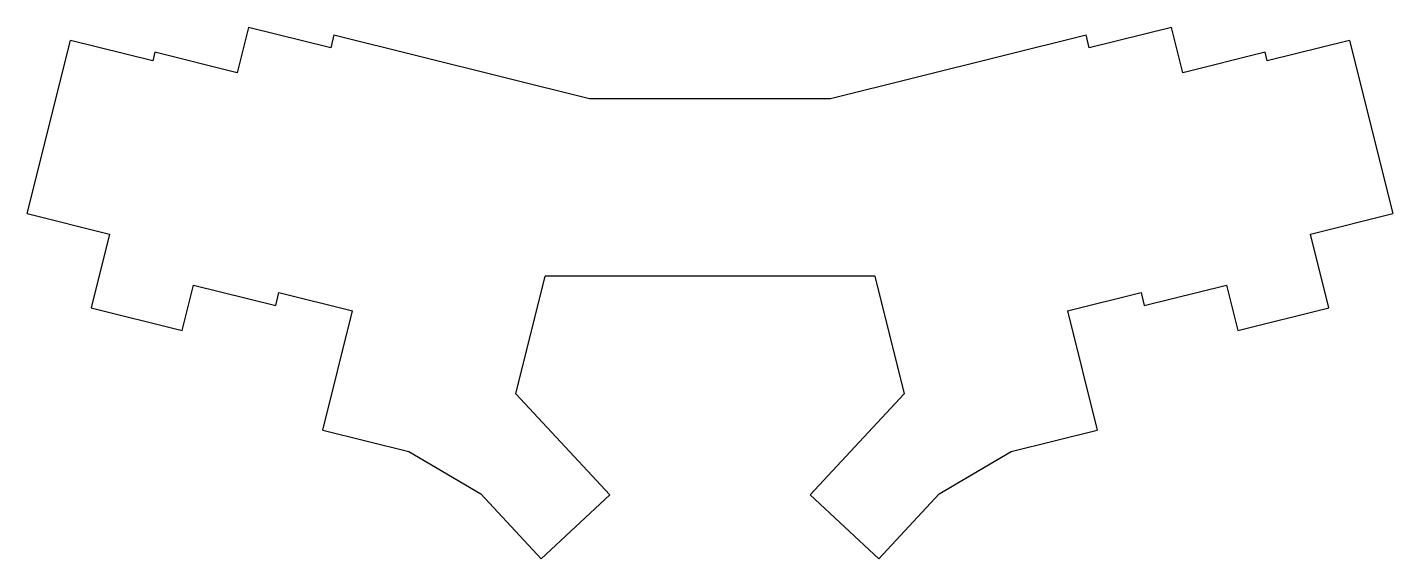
# Model space of a CAD drawing. Header units: millimetres. Extents: x 57 to 363, y -217 to -98.
import ezdxf

# ---------------------------------------------------------------- set-up
doc = ezdxf.new("R2010")
doc.units = ezdxf.units.MM

msp = doc.modelspace()

# ---------------------------------------------------------------- linework, layer by layer
for p, q in [((107.02, -97.8), (104.48, -107.98)), ((125.46, -102.39), (107.02, -97.8)), ((313.9, -97.8), (295.46, -102.39)), ((316.44, -107.98), (313.9, -97.8)), ((57.45, -139.54), (67.12, -100.73)), ((85.56, -105.33), (67.12, -100.73)), ((126.18, -99.48), (125.46, -102.39)), ((126.18, -99.48), (183.43, -113.75)), ((237.49, -113.75), (294.74, -99.48)), ((295.46, -102.39), (294.74, -99.48)), ((353.79, -100.73), (335.36, -105.33)), ((353.79, -100.73), (363.47, -139.54)), ((86.04, -103.39), (85.56, -105.33)), ((104.48, -107.98), (86.04, -103.39)), ((334.87, -103.39), (316.44, -107.98)), ((335.36, -105.33), (334.87, -103.39)), ((183.43, -113.75), (237.49, -113.75)), ((57.45, -139.54), (75.88, -144.14)), ((345.03, -144.14), (363.47, -139.54)), ((75.88, -144.14), (71.77, -160.63)), ((349.15, -160.63), (345.03, -144.14)), ((92.15, -165.71), (94.69, -155.53)), ((94.69, -155.53), (113.12, -160.12)), ((166.93, -179.93), (173.51, -153.54)), ((247.41, -153.54), (173.51, -153.54)), ((247.41, -153.54), (253.99, -179.93)), ((307.79, -160.12), (326.23, -155.53)), ((326.23, -155.53), (328.77, -165.71)), ((113.12, -160.12), (113.85, -157.21)), ((113.85, -157.21), (130.34, -161.33)), ((290.57, -161.33), (307.07, -157.21)), ((307.07, -157.21), (307.79, -160.12)), ((71.77, -160.63), (92.15, -165.71)), ((123.69, -188.01), (130.34, -161.33)), ((290.57, -161.33), (297.23, -188.01)), ((328.77, -165.71), (349.15, -160.63)), ((166.93, -179.93), (187.98, -202.51)), ((232.94, -202.51), (253.99, -179.93)), ((123.69, -188.01), (142.96, -192.81)), ((277.96, -192.81), (297.23, -188.01)), ((142.96, -192.81), (159.08, -202.31)), ((261.84, -202.31), (277.96, -192.81)), ((159.08, -202.31), (172.62, -216.83)), ((172.62, -216.83), (187.98, -202.51)), ((232.94, -202.51), (248.3, -216.83)), ((248.3, -216.83), (261.84, -202.31))]:
    msp.add_line(p, q)

doc.saveas('drawing.dxf')
